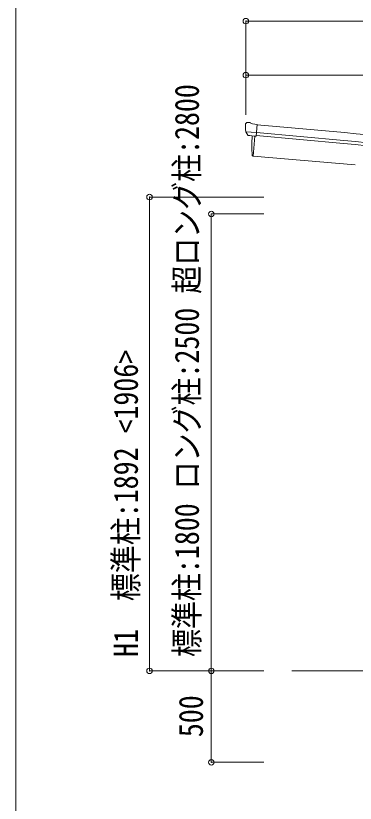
# Model space of a CAD drawing. Units: millimetres, scale not verified. Extents: x -8385 to 8479, y -5853 to 5787.
# Drawn here: x -8385 to -6530, y -2742 to 1567 of the extents above; entities that cross this region are included whole.
import ezdxf
from ezdxf.enums import TextEntityAlignment as Align

# ---------------------------------------------------------------- set-up
doc = ezdxf.new("R2010")
doc.units = ezdxf.units.MM
doc.header["$LTSCALE"] = 30
doc.header["$PDMODE"] = 32
doc.header["$PDSIZE"] = 30
for name, color, linetype, lineweight in [('0-4_TABLE1', 7, 'Continuous', 9), ('0-6_OTH_LINE', 7, 'Continuous', 9), ('0-A_寸法', 6, 'Continuous', 9), ('F-0_240', 7, 'Continuous', 9)]:
    doc.layers.add(name, color=color, linetype=linetype, lineweight=lineweight)
doc.styles.add('ＭＳ ゴシック', font='')
doc.styles.get('ＭＳ ゴシック').set_extended_font_data('MS Gothic')

msp = doc.modelspace()

# ---------------------------------------------------------------- linework, layer by layer
at = {"layer": '0-4_TABLE1', "color": 6}
for p, q in [((-7127.86, 1537.41), (-7127.86, 1241.74)), ((-7127.86, 1537.41), (-2913.86, 1537.41)), ((-7127.86, 1241.74), (-7127.86, 1024.38)), ((-7127.86, 1241.74), (-5028.86, 1241.74))]:
    msp.add_line(p, q, dxfattribs=at)
at = {"layer": '0-4_TABLE1'}
for p, q in [((-7128.95, 975.07), (-7129.06, 973.73)), ((-7127.88, 977.11), (-7122.4, 981.71)), ((-7118.75, 982.87), (-7105.08, 981.67)), ((-7092.13, 974.51), (-7103.84, 981.28)), ((-7092.13, 974.51), (-7065.56, 972.19)), ((-7071.22, 907.53), (-7065.56, 972.19)), ((-7128.42, 932.22), (-7069.51, 927.07)), ((-7117.17, 912.74), (-7128.11, 931.68)), ((-7114.78, 911.34), (-7107.08, 910.67)), ((-7081.18, 908.4), (-7071.22, 907.53)), ((-5163.83, -2017.78), (-6877.03, -2017.78))]:
    msp.add_line(p, q, dxfattribs=at)
at = {"layer": '0-4_TABLE1', "color": 4}
for p, q in [((-7065.7, 970.57), (-6588.77, 927.52)), ((-7078.24, 908.14), (-7087.78, 799.01)), ((-7070.93, 910.76), (-6594.15, 867.76)), ((-7069.4, 927.73), (-6592.62, 884.74)), ((-7087.78, 799.01), (-6529.92, 750.2))]:
    msp.add_line(p, q, dxfattribs=at)
at = {"layer": '0-4_TABLE1'}
for points in [[(-7128.5, 932.86), (-7128.21, 931.87), (-7128.11, 931.68)], [(-7081.18, 908.4), (-7081.45, 908.33), (-7106.82, 910.55), (-7107.08, 910.67)]]:
    msp.add_lwpolyline(points, dxfattribs=at)
at = {"layer": '0-4_TABLE1', "color": 4}
msp.add_lwpolyline([(-7078.24, 908.14), (-7087.78, 799.01), (-7090.33, 799.32)], dxfattribs=at)
at = {"layer": '0-4_TABLE1'}
for centre, radius, start, end in [((-6927.44, 956.09), 202.4, 175, 186.5915), ((-7119.18, 977.88), 5, 85.00648, 129.99352), ((-7105.34, 978.68), 3, 60, 85)]:
    msp.add_arc(centre, radius, start, end, dxfattribs=at)
at = {"layer": '0-4_TABLE1', "color": 4}
for centre, radius, start, end in [((-6394.87, 853.82), 700, 175.45342, 184.23957), ((-7213.36, -5998.93), 6954.55, 76.34724, 84.84724), ((-7213.36, -5998.93), 6894.55, 76.34724, 84.84724), ((-7213.36, -5998.93), 6911.6, 76.34724, 84.84724), ((-7089.96, 802.3), 3, 184.23957, 263)]:
    msp.add_arc(centre, radius, start, end, dxfattribs=at)
at = {"layer": '0-4_TABLE1'}
for centre, major_axis, ratio, start_param, end_param in [((-7125.95, 974.82), (-2.71, -1.31), 0.997474, 4.9606201, 5.7465286), ((-7133.27, 979.12), (15.35, 3.44), 0.101033, 0.3078116, 0.3080427), ((-7114.57, 914.25), (-1.62, -2.54), 0.997631, 5.8041905, 6.6006116), ((-7114.45, 914.44), (3.5, 2.17), 0.650902, 4.0958226, 4.1686332), ((-7114.52, 914.33), (-1.62, -2.54), 0.997631, 0.3902369, 0.4789948)]:
    msp.add_ellipse(centre, major_axis=major_axis, ratio=ratio, start_param=start_param, end_param=end_param, dxfattribs=at)
at = {"layer": '0-4_TABLE1', "color": 6}
for p in [(-7127.86, 1537.41), (-7127.86, 1241.74)]:
    msp.add_point(p, dxfattribs=at)
at = {"layer": '0-A_寸法'}
for p, q in [((-7654.33, 574.62), (-7029.06, 574.62)), ((-7654.33, -2017.78), (-7654.33, 574.62)), ((-7316.78, 482.2), (-7029.06, 482.2)), ((-7316.78, -2017.78), (-7316.78, 482.2)), ((-7654.33, -2017.78), (-7029.06, -2017.78)), ((-7316.78, -2017.78), (-7029.06, -2017.78)), ((-7316.78, -2517.78), (-7316.78, -2017.78)), ((-7316.78, -2517.78), (-7029.06, -2517.78))]:
    msp.add_line(p, q, dxfattribs=at)
for p in [(-7654.33, 574.62), (-7316.78, 482.2), (-7654.33, -2017.78), (-7316.78, -2017.78), (-7316.78, -2517.78)]:
    msp.add_point(p, dxfattribs=at)
at = {"layer": 'F-0_240', "color": 5}
msp.add_line((-8385.45, 5787.34), (-8385.45, -5852.66), dxfattribs=at)

# ---------------------------------------------------------------- texts
at = {"layer": '0-6_OTH_LINE', "style": 'ＭＳ ゴシック', "width": 0.85}
for s, p in [('標準柱:1800 ロング柱:2500 超ロング柱:2800', (-7344.86, -1941.73)), ('H1\u3000標準柱:1892 <1906>', (-7678.48, -1941.73))]:
    msp.add_text(s, height=132, rotation=90, dxfattribs=at).set_placement(p, align=Align.BOTTOM_LEFT)
at = {"layer": '0-A_寸法', "color": 7, "style": 'ＭＳ ゴシック', "width": 0.85}
msp.add_text('500', height=132, rotation=90, dxfattribs=at).set_placement((-7322.78, -2380.28), align=Align.BOTTOM_LEFT)

doc.saveas('drawing.dxf')
